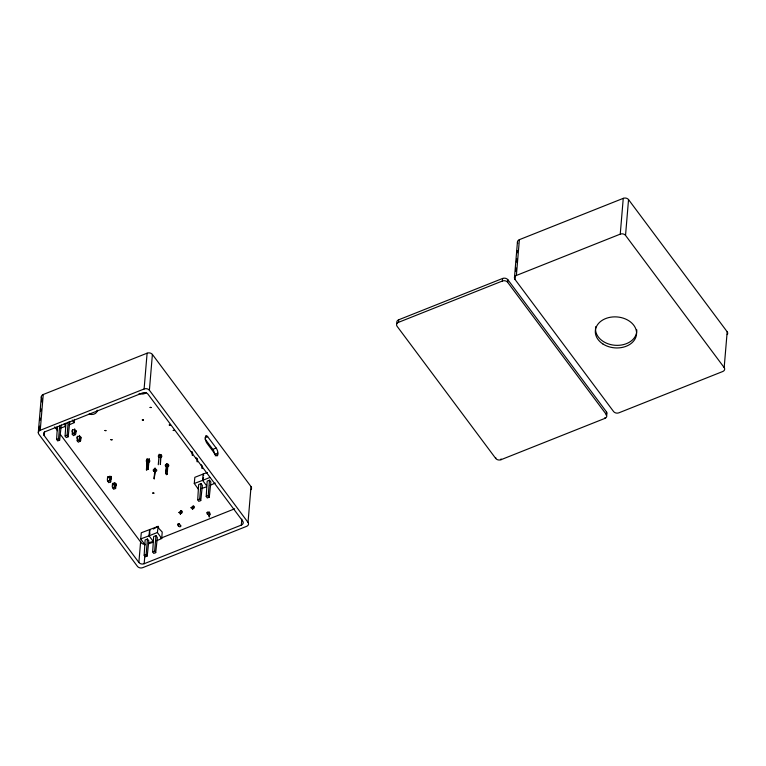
<?xml version="1.0" encoding="UTF-8"?>
<svg xmlns="http://www.w3.org/2000/svg" width="766" height="766" viewBox="0 0 766 766"><rect width="100%" height="100%" fill="white"/><g stroke="black" fill="none" stroke-linecap="round" stroke-linejoin="round"><path stroke-width="1.15" d="M166.528 471.157L166.605 464.052M160.525 454.468L160.372 464.541L161.08 454.573M181.188 511.018L180.422 514.273L180.527 510.912M193.252 506.221L192.486 509.476L192.553 507.236M76.064 430.626L75.786 434.016L73.479 435.643L72.253 434.159L72.502 429.688M80.976 437.204L80.698 440.603L78.391 442.221L77.174 440.747L77.414 436.275M155.431 468.237L154.225 478.817L154.809 468.112M149.179 458.891L148.173 469.366L146.43 469.931L147.091 458.863M61.251 424.986L59.652 440.153L57.68 440.929L56.598 439.368L57.412 426.461M69.763 421.606L68.164 436.773L66.192 437.549L65.11 435.988L65.924 423.071M144.161 555.226L145.119 539.963L147.465 539.034L148.815 540.853L147.216 556.011L145.243 556.786L144.161 555.226L146.134 554.555L147.465 539.034M152.673 551.846L153.631 536.583L155.977 535.645L157.327 537.464L155.728 552.631L153.755 553.406L152.673 551.846L154.646 551.166L155.977 535.645M197.705 499.777L198.662 484.524L201.008 483.585L202.358 485.405L200.759 500.571L198.787 501.347L197.705 499.777L199.677 499.106L201.008 483.585M206.217 496.397L207.174 481.134L209.52 480.205L210.87 482.015L209.271 497.182L207.289 497.957L206.217 496.397L208.189 495.717L209.52 480.205M166.433 464.014L165.648 473.369L166.49 474.709L167.227 474.097L167.926 464.052M69.132 424.862L74.149 422.65L74.407 419.423M156.695 540.719L161.712 538.508L162.22 532.044L158.868 528.483L158.16 526.347L141.289 532.772L140.733 538.919L145.052 544.932M38.3 432.579L41.307 396.788M39.2 429.592L39.497 426.126M39.976 420.352L40.167 418.045M40.751 411.122L40.943 408.814M41.527 401.882L41.718 399.574M251.037 486.621L248.031 522.412A3.878 2.911 4.8 0 1 246.614 526.338L142.744 567.654A3.878 2.911 4.8 0 1 137.459 566.4L38.817 434.207A3.878 2.911 4.8 0 1 40.234 430.281L43.241 394.5L147.11 353.183A3.878 2.911 4.8 0 1 152.396 354.438L251.037 486.621A3.878 2.911 4.8 0 1 250.942 489.646M44.102 435.471A3.878 2.911 4.8 0 1 45.52 431.545L142.687 392.891A3.878 2.911 4.8 0 1 147.972 394.155L242.745 521.158A3.878 2.911 4.8 0 1 241.328 525.083L144.161 563.728A3.878 2.911 4.8 0 1 138.876 562.474L44.102 435.471L44.399 431.909M107.613 476.768L107.336 480.158L108.657 482.647L110.697 481.9L111.319 476.414M112.535 483.346L112.248 486.745L113.569 489.225L115.609 488.488L116.106 484.093M40.234 430.281L144.104 388.975L147.11 353.183M248.031 522.412L149.389 390.229L152.396 354.438M138.876 562.474L140.666 541.131M144.161 563.728L144.86 555.436M148.317 543.85L152.673 542.405L153.104 541.227L149.054 535.817L149.59 529.507L150.098 531.087M201.86 488.402L206.217 486.965L206.638 485.788L202.597 480.368L203.124 474.058L207.414 472.478M217.726 454.832L217.86 453.175A3.878 1.417 68.3 0 0 216.146 448.033L207.663 436.668A3.878 1.417 68.3 0 0 205.518 436.63L205.374 438.276A3.878 1.417 68.3 0 0 207.098 443.428L215.581 454.793A3.878 1.417 68.3 0 0 217.726 454.832L215.208 455.827M241.328 525.083L241.826 519.157M398.492 322.342L398.703 319.786L502.582 278.47A3.878 2.911 4.8 0 1 507.868 279.734L606.509 411.916L606.289 414.473A3.878 2.911 4.8 0 1 604.881 418.399L501.002 459.705A3.878 2.911 4.8 0 1 495.717 458.451L397.075 326.268A3.878 2.911 4.8 0 1 398.492 322.342L502.362 281.026A3.878 2.911 4.8 0 1 507.647 282.281L606.289 414.473M502.362 281.026L502.582 278.47M507.647 282.281L507.868 279.734M495.717 458.451L495.784 457.656M514.455 277.742L517.452 241.951M517.806 243.349A3.878 2.911 4.8 0 1 519.386 239.662L623.256 198.346A3.878 2.911 4.8 0 1 628.541 199.6L727.183 331.793L724.176 367.575A3.878 2.911 4.8 0 1 722.759 371.5L618.89 412.817A3.878 2.911 4.8 0 1 613.604 411.562L514.963 279.379L515.154 277.062M515.642 271.298L515.93 267.832M516.418 262.058L516.705 258.592M517.194 252.818L517.385 250.511M501.002 459.705L501.069 458.911M514.963 279.379A3.878 2.911 4.8 0 1 516.38 275.454L519.386 239.662M604.881 418.399L604.948 417.594M516.38 275.454L620.249 234.137L623.256 198.346M724.176 367.575L625.535 235.392L628.541 199.6M59.652 440.153L58.57 438.698L59.71 425.389M68.164 436.773L67.082 435.308L68.222 422.009M75.164 434.916L74.302 433.355L74.695 428.826M80.076 441.494L79.214 439.943L79.607 435.404M158.275 464.742L159.194 454.19M154.225 478.817L155.134 468.591M198.585 489.493L194.277 483.48L194.832 477.323L203.124 474.058L203.641 475.638M110.697 481.9L109.481 480.359L109.95 476.04M115.609 488.488L114.393 486.946L114.862 482.618M161.712 538.508L157.403 532.494L158.16 526.347L153.344 529.047M192.659 453.099L192.333 455.339L192.295 451.777M197.571 459.686L197.245 461.927L197.207 458.365M202.483 466.264L202.157 468.514L202.128 466.13M180.422 514.273L180.996 510.788M192.486 509.476L193.061 505.991M149.025 458.786L147.321 468.773L146.43 469.931M59.662 428.357L65.11 426.547L65.464 424.517M167.476 464.158L165.648 473.369L167.227 474.097M209.041 513.986L209.482 511.975M208.065 512.215L207.462 514.503L207.079 512.665M179.1 523.791L178.344 526.146L178.095 524.193M140.733 538.919L149.054 535.817L150.031 532.858M194.277 483.48L202.597 480.368L203.574 477.41M65.11 426.547L65.541 425.369L64.191 423.569M108.963 476.864L108.6 477.026M113.875 483.442L113.282 483.308M107.776 481.307L109.481 480.359M112.688 487.885L114.393 486.946M210.238 485.28L215.256 483.059M205.154 437.664L207.663 436.668M205.02 438.947L212.795 449.364L216.146 448.033M214.509 454.506L217.86 453.175M202.597 480.368L209.903 477.467M149.054 535.817L157.403 532.494M148.566 543.046L151.879 541.734M160.707 538.22L234.664 508.806M72.253 434.159L74.302 433.355M77.174 440.747L79.214 439.943M65.11 435.988L67.082 435.308M56.598 439.368L58.57 438.698M148.173 469.366L147.321 468.773L147.235 458.863M54.731 426.892L57.584 430.712M60.437 434.542L141.145 542.682A3.83 2.873 4.8 0 0 145.138 544.224M208.189 495.717L209.271 497.182M199.677 499.106L200.759 500.571M154.646 551.166L155.728 552.631M146.134 554.555L147.216 556.011M72.301 420.074L74.149 422.65M56.253 427.361L57.488 429.075M208.821 514.991L209.29 517.088L209.769 512.78M397.133 323.472A3.878 2.911 4.8 0 1 398.703 319.786M606.509 411.916A3.878 2.911 4.8 0 1 606.193 415.172M620.249 234.137A3.878 2.911 4.8 0 1 625.535 235.392M727.183 331.793A3.878 2.911 4.8 0 1 727.288 334.56M636.776 329.849A20.672 15.511 4.8 0 1 615.002 345.275A20.672 15.511 4.8 0 1 595.776 326.613M41.824 398.425A3.878 2.911 4.8 0 1 43.241 394.5M144.104 388.975A3.878 2.911 4.8 0 1 149.389 390.229M212.795 449.364A3.878 1.417 68.3 0 1 214.518 453.999M192.611 452.945A2.135 1.599 4.8 0 1 191.356 451.595M197.255 459.409A2.135 1.599 4.8 0 1 196.287 457.742M201.822 465.776A2.135 1.599 4.8 0 1 201.171 464.541M146.383 392.527A5.812 4.357 4.8 0 1 139.086 393.427M207.184 513.163A0.967 0.728 4.8 0 1 207.538 512.176A0.967 0.728 4.8 0 1 208.859 512.492L210.028 514.053A0.967 0.728 4.8 0 1 208.792 515.03M159.711 457.484A1.771 1.331 4.8 0 1 158.629 455.377A1.771 1.331 4.8 0 1 161.588 455.559A1.771 1.331 4.8 0 1 160.324 457.522M166.653 466.791A1.771 1.331 4.8 0 1 165.561 464.713A1.771 1.331 4.8 0 1 168.491 464.818A1.771 1.331 4.8 0 1 167.39 466.82M147.436 462.214A1.771 1.331 4.8 0 1 146.727 460.04A1.771 1.331 4.8 0 1 149.629 460.462A1.771 1.331 4.8 0 1 148.164 462.319M97.215 410.203A5.812 4.357 4.8 0 1 89.057 414.052M107.747 478.539A1.934 1.455 4.8 0 1 108.753 476.711A1.934 1.455 4.8 0 1 111.281 477.486A1.934 1.455 4.8 0 1 110.448 479.382M113.014 485.567A1.934 1.455 4.8 0 1 113.32 483.432A1.934 1.455 4.8 0 1 116.126 483.978A1.934 1.455 4.8 0 1 115.245 486.008M77.768 438.88A1.934 1.455 4.8 0 1 77.462 436.716A1.934 1.455 4.8 0 1 80.344 436.821A1.934 1.455 4.8 0 1 80.037 438.966M73.076 432.417A1.934 1.455 4.8 0 1 72.387 430.291A1.934 1.455 4.8 0 1 75.231 430.09A1.934 1.455 4.8 0 1 75.336 432.263M104.961 430.521L106.139 430.626L104.971 430.463M110.888 439.694L112.066 439.77L110.888 439.694M142.313 419.94L143.491 420.007L142.313 419.94M150.098 407.445L151.275 407.522L150.098 407.416M152.731 493.055L153.909 493.132L152.731 493.055M169.267 425.006L170.454 425.082L169.276 424.977M173.24 430.415L174.418 430.521L173.25 430.358M178.966 512.531C182.739 515.93 184.175 507.925 178.985 512.444M191.031 507.734C194.89 511.171 196.144 502.994 191.04 507.695M113.196 484.351L114.048 483.863L113.196 484.351M180.709 525.715L179.541 524.155A0.967 0.728 4.8 0 0 178.219 523.839A0.967 0.728 4.8 0 0 177.865 524.825L179.033 526.376A0.967 0.728 4.8 0 0 180.355 526.692A0.967 0.728 4.8 0 0 180.709 525.715M602.928 343.991A20.672 15.511 4.8 0 0 636.316 335.604A20.672 15.511 4.8 0 0 608.568 317.631A20.672 15.511 4.8 0 0 602.928 343.991M153.947 471.329A1.771 1.331 4.8 0 0 156.743 470.496A1.771 1.331 4.8 0 0 154.263 469.051A1.771 1.331 4.8 0 0 153.947 471.329"/></g></svg>
